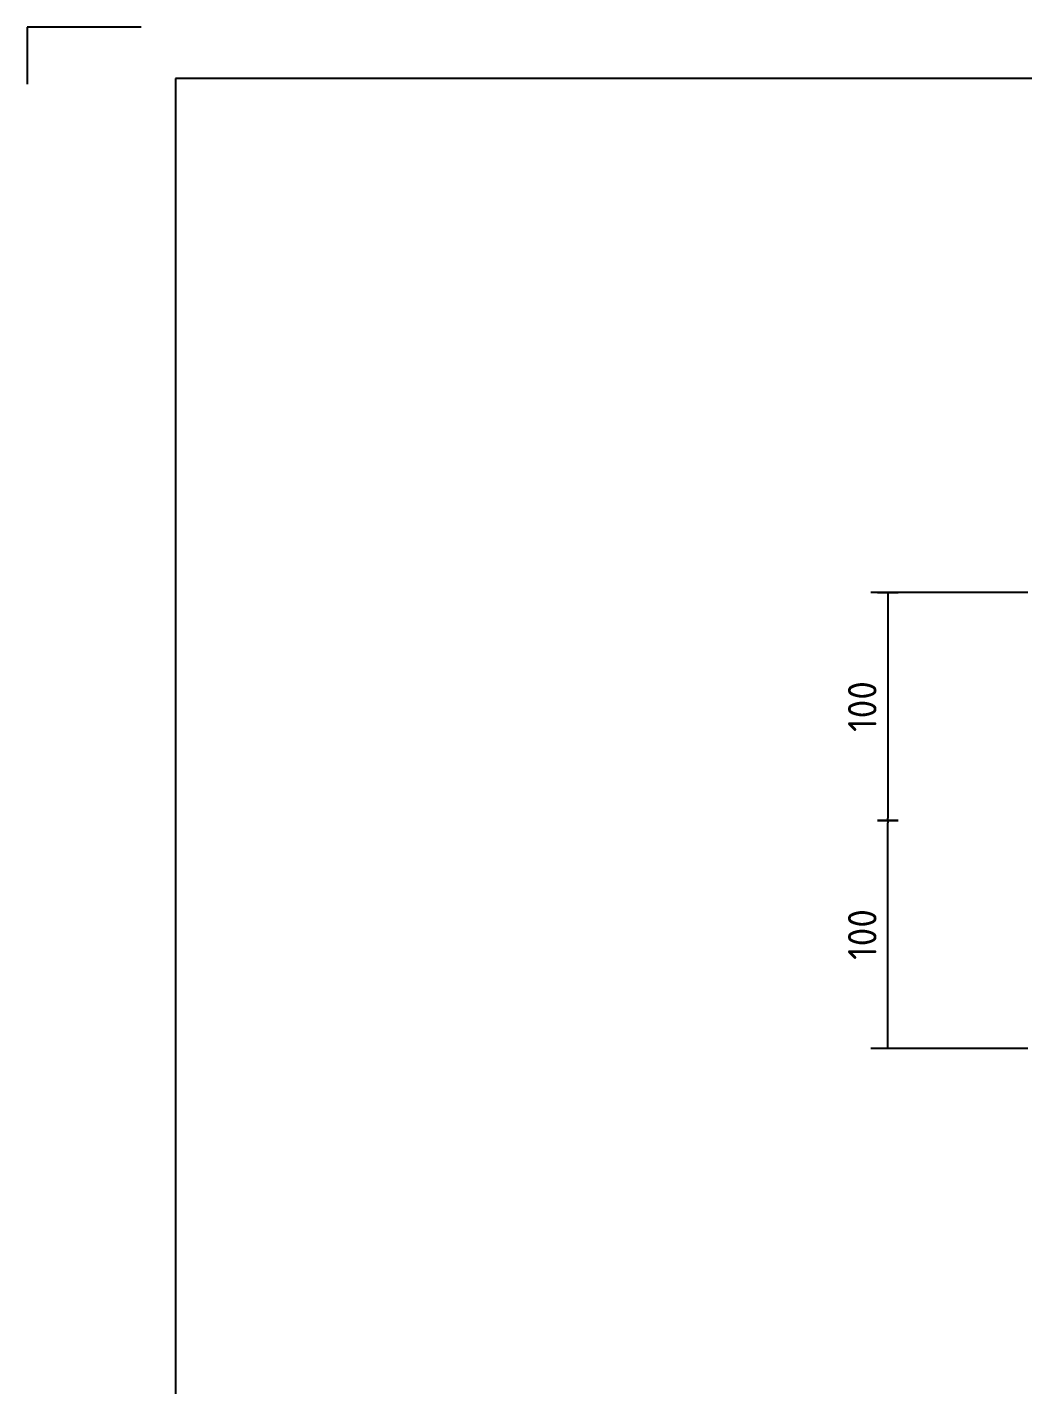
# Model space of a CAD drawing. Header units: millimetres. Extents: x 0 to 420, y 0 to 297.
# Drawn here: x 0 to 87.3, y 177.9 to 297 of the extents above; entities that cross this region are included whole.
import ezdxf
from ezdxf.enums import TextEntityAlignment as Align

# ---------------------------------------------------------------- set-up
doc = ezdxf.new("R2010")
doc.units = ezdxf.units.MM
doc.header["$MEASUREMENT"] = 0
doc.layers.get('DEFPOINTS').update_dxf_attribs({"true_color": 0x165788})
for name, color, linetype in [('T25', 1, 'Continuous'), ('TBLK18', 4, 'Continuous'), ('TBLK25', 1, 'Continuous'), ('TBLK35', 3, 'Continuous'), ('TBLK50', 7, 'Continuous')]:
    doc.layers.add(name, color=color, linetype=linetype)
doc.styles.add('iso', font='iso3098b.shx')
doc.dimstyles.new('signsdim', dxfattribs={"dimtxt": 2.5, "dimasz": 0.2, "dimexe": 1.5, "dimexo": 2, "dimgap": 1, "dimtad": 1, "dimlfac": 5, "dimrnd": 1, "dimtxsty": 'iso', "dimblk": 'sgndim', "dimcen": 2.5, "dimse2": 1, "dimadec": 0, "dimazin": 0, "dimtfac": 1, "dimtix": 1, "dimtmove": 0, "dimatfit": 3, "dimfxl": 1, "dimarcsym": 0})

# ---------------------------------------------------------------- blocks, each defined once
blk = doc.blocks.new('A3BBLK')
at = {"layer": 'TBLK25'}
for p, q in [((10, 297), (0, 297)), ((0, 297), (0, 292))]:
    blk.add_line(p, q, dxfattribs=at)
at = {"layer": 'TBLK50'}
for p, q in [((415.5, 292.5), (13, 292.5)), ((13, 292.5), (13, 4.5))]:
    blk.add_line(p, q, dxfattribs=at)
blk = doc.blocks.new('title block')
blk.add_blockref('A3BBLK', (0, 0))
at = {"layer": 'TBLK18', "style": 'iso'}
blk.add_attdef('MR_DIRECTORATE', text='', height=1.5, dxfattribs=at).set_placement((381.5, 67.12), align=Align.CENTER)
for tag, p in [('STREET_NAME', (355.51, 61.1)), ('SUBURB_POSTCODE', (388.49, 61.1)), ('TELEPHONE_NO.', (368.31, 58.84)), ('FAX_NO.', (393.56, 58.84))]:
    blk.add_attdef(tag, p, '', height=1.5, dxfattribs=at)
at = {"layer": 'TBLK25', "style": 'iso'}
for tag, height, p in [('MR_BRANCH', 2, (381.5, 64.2)), ('ROAD_SECTION', 1.75, (384.5, 29.16)), ('SLK', 1.75, (384.5, 26.11)), ('CHAINAGE', 1.75, (384.5, 19.21))]:
    blk.add_attdef(tag, text='', height=height, dxfattribs=at).set_placement(p, align=Align.CENTER)
for tag, p, height in [('FILE_NUMBER', (371.77, 53.24), 2.5), ('DESIGNED_/_DRAWN', (371.77, 48.49), 2), ('VERIFIED', (371.77, 43.49), 2), ('APPROVED', (371.77, 38.49), 2), ('LOCAL_AUTHORITY', (370.48, 16.73), 1.25)]:
    blk.add_attdef(tag, p, '', height=height, dxfattribs=at)
at = {"layer": 'TBLK35', "style": 'iso', "width": 0.9}
for tag, p in [('ROAD_PROJECT&NUMBER', (384.5, 32.23)), ('DRAWING_DESCRIPTION', (384.5, 22.29))]:
    blk.add_attdef(tag, text='', height=2.5, dxfattribs=at).set_placement(p, align=Align.CENTER)
at = {"layer": 'TBLK50', "style": 'iso'}
blk.add_attdef('DRG_NUMBER', (356.8, 6.02), '', height=5, dxfattribs=at)
blk = doc.blocks.new('sgndim')
for p, q in [((0, 0), (-1, 0)), ((0, 4.5), (0, -4.5))]:
    blk.add_line(p, q)
blk = doc.blocks.new('*D34')
at = {"layer": 'DEFPOINTS', "color": 0, "transparency": 16777216}
for p in [(75.5, 227.4), (89.78, 227.4), (89.78, 207.4)]:
    blk.add_point(p, dxfattribs=at)
at = {"layer": 'T25', "color": 0, "lineweight": -2, "transparency": 16777216}
for p, q in [((75.5, 207.6), (75.5, 227.2)), ((87.78, 207.4), (74, 207.4))]:
    blk.add_line(p, q, dxfattribs=at)
at = {"layer": 'T25', "color": 0, "lineweight": -2, "transparency": 16777216, "xscale": 0.2, "yscale": 0.2, "zscale": 0.2}
for p, rotation in [((75.5, 227.4), 90), ((75.5, 207.4), 270)]:
    blk.add_blockref('sgndim', p, dxfattribs=dict(at, rotation=rotation))
at = {"layer": 'T25', "color": 0, "transparency": 16777216, "insert": (73.25, 217.4), "char_height": 2.5, "attachment_point": 5, "rotation": 90, "style": 'iso'}
blk.add_mtext('100', dxfattribs=at)
blk = doc.blocks.new('*D35')
at = {"layer": 'DEFPOINTS', "color": 0, "transparency": 16777216}
for p in [(89.78, 247.4), (75.5, 227.4), (89.78, 227.4)]:
    blk.add_point(p, dxfattribs=at)
at = {"layer": 'T25', "color": 0, "lineweight": -2, "transparency": 16777216}
for p, q in [((87.78, 247.4), (74, 247.4)), ((75.5, 247.2), (75.5, 227.6))]:
    blk.add_line(p, q, dxfattribs=at)
at = {"layer": 'T25', "color": 0, "lineweight": -2, "transparency": 16777216, "xscale": 0.2, "yscale": 0.2, "zscale": 0.2}
for p, rotation in [((75.5, 247.4), 90), ((75.5, 227.4), 270)]:
    blk.add_blockref('sgndim', p, dxfattribs=dict(at, rotation=rotation))
at = {"layer": 'T25', "color": 0, "transparency": 16777216, "insert": (73.25, 237.4), "char_height": 2.5, "attachment_point": 5, "rotation": 90, "style": 'iso'}
blk.add_mtext('100', dxfattribs=at)

msp = doc.modelspace()

# ---------------------------------------------------------------- block references
at = {"color": 1}
msp.add_blockref('title block', (0, 0), dxfattribs=at)

# ---------------------------------------------------------------- dimensions: what is measured, and where the dimension line sits
at = {"layer": 'T25'}
for p1, picture, middle in [((89.7789, 247.3972), '*D35', (73.2514, 237.3972)), ((89.7789, 207.3972), '*D34', (73.2514, 217.3972))]:
    dim = msp.add_linear_dim(base=(75.5014, 227.3972), p1=p1, p2=(89.7789, 227.3972), angle=90, dimstyle='signsdim', dxfattribs=at)
    dim.commit()
    dim.dimension.update_dxf_attribs({"geometry": picture, "text_midpoint": middle})

doc.saveas('drawing.dxf')
